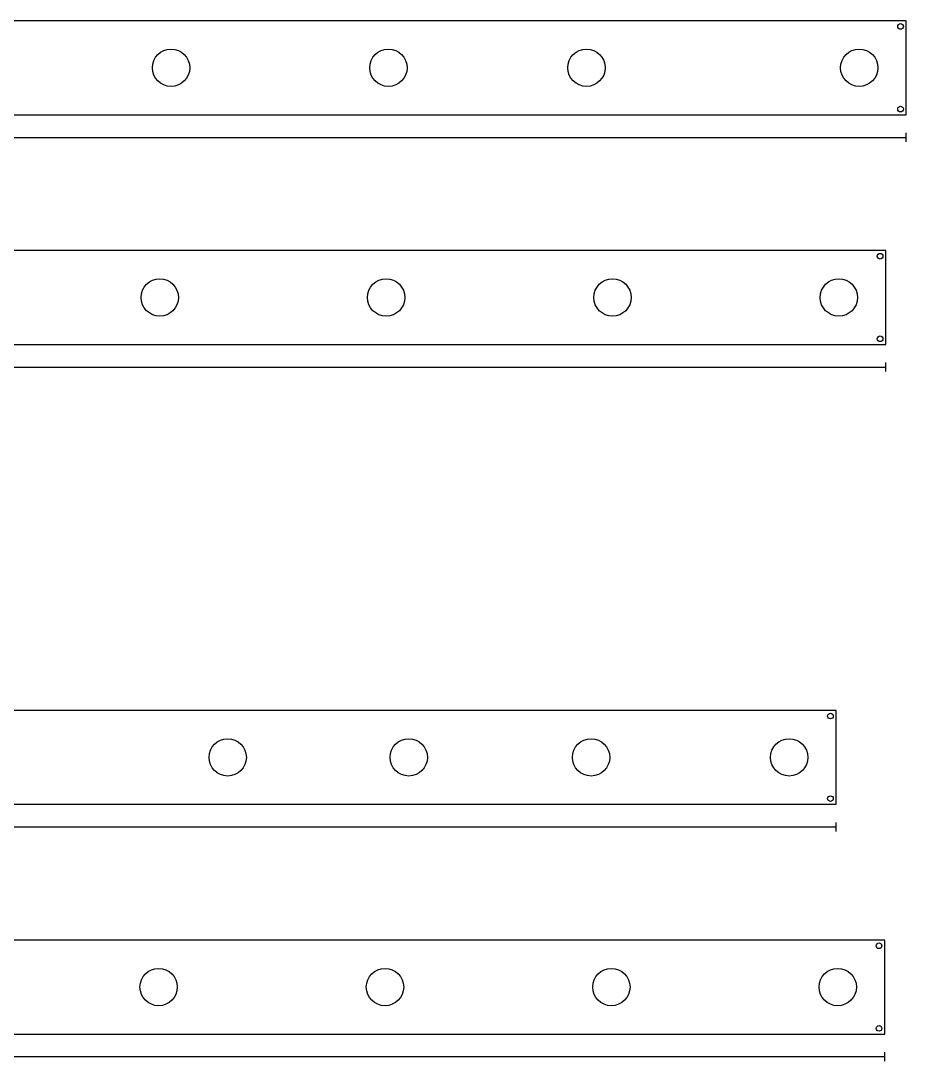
# Model space of a CAD drawing. Extents: x -4910 to 1921, y -1510 to 3815.
# Drawn here: x 1139 to 1921, y 2692 to 3611 of the extents above; entities that cross this region are included whole.
import ezdxf

# ---------------------------------------------------------------- set-up
doc = ezdxf.new("R2010")
doc.units = 0
for name, color, linetype in [('DIMS', 7, 'CONTINUOUS'), ('HOLES', 7, 'CONTINUOUS'), ('PLATE_OUTLINE', 1, 'CONTINUOUS'), ('SCREW_HOLES', 7, 'CONTINUOUS')]:
    doc.layers.add(name, color=color, linetype=linetype)

msp = doc.modelspace()

# ---------------------------------------------------------------- linework, layer by layer
at = {"layer": 'DIMS'}
for p, q in [((1921, 3504.4), (1921, 3512.4)), ((80, 3508.4), (1921, 3508.4)), ((80, 3305.4), (1903, 3305.4)), ((1903, 3301.4), (1903, 3309.4)), ((80, 2899), (1859.1, 2899)), ((1859.1, 2895), (1859.1, 2903)), ((80, 2696), (1902, 2696)), ((1902, 2692), (1902, 2700))]:
    msp.add_line(p, q, dxfattribs=at)
at = {"layer": 'HOLES'}
for centre in [(1271.5, 3569.9), (1463.5, 3569.9), (1638.5, 3569.9), (1879.5, 3569.9), (1261.5, 3366.9), (1461.5, 3366.9), (1661.5, 3366.9), (1861.5, 3366.9), (1321.5, 2960.5), (1481.5, 2960.5), (1642.6, 2960.5), (1817.6, 2960.5), (1260.5, 2757.5), (1460.5, 2757.5), (1660.5, 2757.5), (1860.5, 2757.5)]:
    msp.add_circle(centre, 16.5, dxfattribs=at)
at = {"layer": 'PLATE_OUTLINE'}
for p, q in [((1921, 3611.4), (80, 3611.4)), ((1921, 3528.4), (1921, 3611.4)), ((80, 3528.4), (1921, 3528.4)), ((1903, 3408.4), (80, 3408.4)), ((1903, 3325.4), (1903, 3408.4)), ((80, 3325.4), (1903, 3325.4)), ((1859.1, 3002), (80, 3002)), ((1859.1, 2919), (1859.1, 3002)), ((80, 2919), (1859.1, 2919)), ((1902, 2799), (80, 2799)), ((1902, 2716), (1902, 2799)), ((80, 2716), (1902, 2716))]:
    msp.add_line(p, q, dxfattribs=at)
at = {"layer": 'SCREW_HOLES'}
for centre in [(1916, 3606.4), (1916, 3533.4), (1898, 3403.4), (1898, 3330.4), (1854.1, 2997), (1854.1, 2924), (1897, 2794), (1897, 2721)]:
    msp.add_circle(centre, 2.5, dxfattribs=at)

doc.saveas('drawing.dxf')
